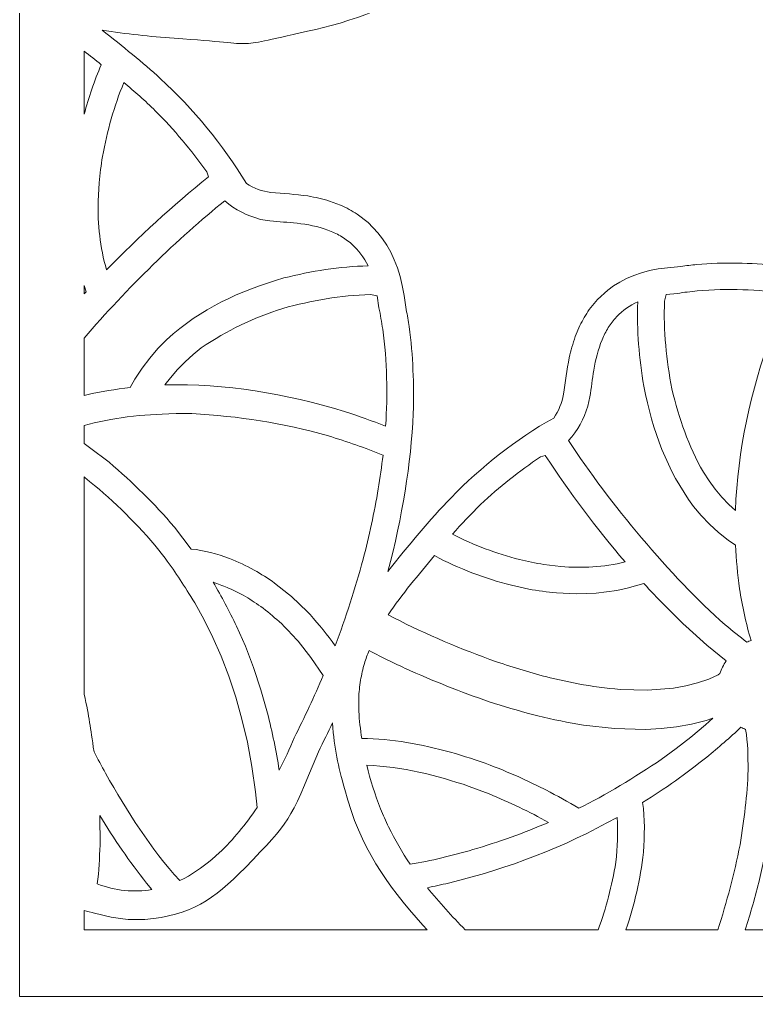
# Model space of a CAD drawing. Header units: centimetres. Extents: x -16.4 to -12.1, y -8.4 to 8.3.
# Drawn here: x -16.413 to -14.228, y -8.377 to -5.481 of the extents above; entities that cross this region are included whole.
import ezdxf

# ---------------------------------------------------------------- set-up
doc = ezdxf.new("R2010")
doc.units = ezdxf.units.CM
doc.header["$MEASUREMENT"] = 0
doc.layers.add('layer 1', color=7, linetype='Continuous')

msp = doc.modelspace()

# ---------------------------------------------------------------- linework, layer by layer
at = {"layer": 'layer 1', "color": 250, "lineweight": 9}
for points, knots in [([(-16.41271, 8.34777), (-16.41271, 8.34777), (-12.14613, 8.34777), (-12.14613, 8.34777), (-12.14613, 8.34777), (-12.14613, 8.34777), (-12.14613, -8.37721), (-12.14613, -8.37721), (-12.14613, -8.37721), (-12.14613, -8.37721), (-16.41271, -8.37721), (-16.41271, -8.37721), (-16.41271, -8.37721), (-16.41271, -8.37721), (-16.41271, 8.34777), (-16.41271, 8.34777)], [0, 0, 0, 0, 0.2, 0.2, 0.2, 0.2, 0.4, 0.4, 0.4, 0.4, 0.6, 0.6, 0.6, 0.6, 1, 1, 1, 1]), ([(-13.52708, -6.3965), (-13.59964, -6.29421), (-13.65363, -6.18681), (-13.69256, -6.03806), (-13.69256, -6.03806), (-13.7207, -5.9304), (-13.73554, -5.86928), (-13.73929, -5.72952), (-13.73929, -5.72952), (-13.73889, -5.70187), (-13.73741, -5.67528), (-13.73473, -5.64768), (-13.73473, -5.64768), (-13.73107, -5.62159), (-13.72651, -5.59647), (-13.7207, -5.57064), (-13.7207, -5.57064), (-13.71406, -5.54592), (-13.70674, -5.52223), (-13.6982, -5.498), (-13.6982, -5.498), (-13.68905, -5.47468), (-13.67925, -5.45214), (-13.66853, -5.42949), (-13.66853, -5.42949), (-13.65037, -5.39391), (-13.63076, -5.36035), (-13.60929, -5.32713), (-13.60929, -5.32713), (-13.60929, -5.32713), (-13.60637, -5.32105), (-13.60637, -5.32105), (-13.60637, -5.32105), (-13.60637, -5.32105), (-13.60571, -5.32167), (-13.60571, -5.32167), (-13.60571, -5.32167), (-13.60146, -5.31509), (-13.5971, -5.30859), (-13.59269, -5.30203), (-13.59269, -5.30203), (-13.56983, -5.26945), (-13.54451, -5.23503), (-13.51785, -5.20005), (-13.51785, -5.20005), (-13.53906, -5.20753), (-13.56051, -5.21425), (-13.58229, -5.22023), (-13.58229, -5.22023), (-13.60322, -5.22554), (-13.62409, -5.23003), (-13.64529, -5.23386), (-13.64529, -5.23386), (-13.66141, -5.2364), (-13.6774, -5.23852), (-13.69357, -5.24029), (-13.69357, -5.24029), (-13.83883, -5.25261), (-13.95484, -5.23362), (-14.10382, -5.14854), (-14.10382, -5.14854), (-14.10382, -5.14854), (-14.12658, -5.13466), (-14.12658, -5.13466), (-14.12658, -5.13466), (-14.26179, -5.04763), (-14.1986, -5.09623), (-14.3146, -4.97772), (-14.3146, -4.97772), (-14.35438, -4.93634), (-14.3923, -4.89333), (-14.42893, -4.84895), (-14.42893, -4.84895), (-14.49533, -4.76626), (-14.53995, -4.69853), (-14.56867, -4.58677), (-14.56867, -4.58677), (-14.57477, -4.56303), (-14.57959, -4.54376), (-14.58332, -4.52386), (-14.58332, -4.52386), (-14.59063, -4.5452), (-14.59824, -4.5664), (-14.60627, -4.58737), (-14.60627, -4.58737), (-14.60627, -4.58737), (-14.60671, -4.5973), (-14.60671, -4.5973), (-14.60671, -4.5973), (-14.60671, -4.5973), (-14.60998, -4.59703), (-14.60998, -4.59703), (-14.60998, -4.59703), (-14.64494, -4.68827), (-14.68473, -4.77538), (-14.72956, -4.85967), (-14.72956, -4.85967), (-14.75092, -4.8981), (-14.773, -4.93523), (-14.79639, -4.97179), (-14.79639, -4.97179), (-14.81454, -4.9989), (-14.83298, -5.0253), (-14.85208, -5.05135), (-14.85208, -5.05135), (-15.02752, -5.27988), (-15.19983, -5.41741), (-15.48898, -5.4993), (-15.48898, -5.4993), (-15.48898, -5.4993), (-15.53412, -5.51055), (-15.53412, -5.51055), (-15.53412, -5.51055), (-15.80748, -5.56969), (-15.67085, -5.5544), (-15.95432, -5.53671), (-15.95432, -5.53671), (-16.02585, -5.53148), (-16.09703, -5.5234), (-16.1681, -5.51305), (-16.1681, -5.51305), (-16.10737, -5.55954), (-16.04651, -5.6097), (-15.9953, -5.65616), (-15.9953, -5.65616), (-15.89744, -5.74665), (-15.80984, -5.85042), (-15.74001, -5.96693), (-15.74001, -5.96693), (-15.71739, -5.98207), (-15.69318, -5.99022), (-15.66738, -5.99352), (-15.66738, -5.99352), (-15.63073, -5.99713), (-15.59442, -5.99884), (-15.55767, -6.00427), (-15.55767, -6.00427), (-15.53596, -6.00808), (-15.51514, -6.01289), (-15.49376, -6.01921), (-15.49376, -6.01921), (-15.49376, -6.01921), (-15.46057, -6.03151), (-15.46057, -6.03151), (-15.46057, -6.03151), (-15.44323, -6.03957), (-15.42751, -6.0481), (-15.4111, -6.05838), (-15.4111, -6.05838), (-15.4111, -6.05838), (-15.37941, -6.08283), (-15.37941, -6.08283), (-15.37941, -6.08283), (-15.37941, -6.08283), (-15.34998, -6.11331), (-15.34998, -6.11331), (-15.34998, -6.11331), (-15.34998, -6.11331), (-15.3364, -6.1309), (-15.3364, -6.1309), (-15.3364, -6.1309), (-15.3364, -6.1309), (-15.32378, -6.15004), (-15.32378, -6.15004), (-15.32378, -6.15004), (-15.32378, -6.15004), (-15.31216, -6.17079), (-15.31216, -6.17079), (-15.31216, -6.17079), (-15.31216, -6.17079), (-15.30169, -6.19319), (-15.30169, -6.19319), (-15.30169, -6.19319), (-15.30169, -6.19319), (-15.29242, -6.21715), (-15.29242, -6.21715), (-15.29242, -6.21715), (-15.29242, -6.21715), (-15.28443, -6.24273), (-15.28443, -6.24273), (-15.28443, -6.24273), (-15.28443, -6.24273), (-15.27774, -6.26999), (-15.27774, -6.26999), (-15.27774, -6.26999), (-15.27774, -6.26999), (-15.27238, -6.29896), (-15.27238, -6.29896), (-15.27238, -6.29896), (-15.27238, -6.29896), (-15.26593, -6.34114), (-15.26593, -6.34114), (-15.26593, -6.34114), (-15.26289, -6.35794), (-15.26007, -6.37466), (-15.25752, -6.39153), (-15.25752, -6.39153), (-15.24569, -6.47783), (-15.24272, -6.56249), (-15.24543, -6.64857), (-15.24543, -6.64857), (-15.25196, -6.79832), (-15.27767, -6.95686), (-15.32052, -7.11743), (-15.32052, -7.11743), (-15.2624, -7.04236), (-15.19421, -6.96234), (-15.13311, -6.89866), (-15.13311, -6.89866), (-15.04302, -6.80657), (-14.9413, -6.72541), (-14.82884, -6.66265), (-14.82884, -6.66265), (-14.81342, -6.64103), (-14.80427, -6.61746), (-14.7996, -6.592), (-14.7996, -6.592), (-14.79397, -6.55579), (-14.79007, -6.51979), (-14.78275, -6.48359), (-14.78275, -6.48359), (-14.77782, -6.46221), (-14.77204, -6.44184), (-14.76486, -6.42091), (-14.76486, -6.42091), (-14.76486, -6.42091), (-14.75131, -6.38865), (-14.75131, -6.38865), (-14.75131, -6.38865), (-14.74278, -6.37189), (-14.73391, -6.35674), (-14.72335, -6.341), (-14.72335, -6.341), (-14.72335, -6.341), (-14.69864, -6.31093), (-14.69864, -6.31093), (-14.69864, -6.31093), (-14.69864, -6.31093), (-14.66853, -6.28339), (-14.66853, -6.28339), (-14.66853, -6.28339), (-14.66853, -6.28339), (-14.65137, -6.27091), (-14.65137, -6.27091), (-14.65137, -6.27091), (-14.65137, -6.27091), (-14.63281, -6.25943), (-14.63281, -6.25943), (-14.63281, -6.25943), (-14.63281, -6.25943), (-14.61279, -6.24911), (-14.61279, -6.24911), (-14.61279, -6.24911), (-14.61279, -6.24911), (-14.59141, -6.23993), (-14.59141, -6.23993), (-14.59141, -6.23993), (-14.59141, -6.23993), (-14.56863, -6.23213), (-14.56863, -6.23213), (-14.56863, -6.23213), (-14.56863, -6.23213), (-14.54436, -6.22562), (-14.54436, -6.22562), (-14.54436, -6.22562), (-14.54436, -6.22562), (-14.51868, -6.22052), (-14.51868, -6.22052), (-14.51868, -6.22052), (-14.51868, -6.22052), (-14.49152, -6.21683), (-14.49152, -6.21683), (-14.49152, -6.21683), (-14.49152, -6.21683), (-14.4519, -6.21282), (-14.4519, -6.21282), (-14.4519, -6.21282), (-14.43622, -6.21076), (-14.4205, -6.20891), (-14.40473, -6.20737), (-14.40473, -6.20737), (-14.32394, -6.20052), (-14.24524, -6.20237), (-14.16563, -6.20997), (-14.16563, -6.20997), (-13.9613, -6.2321), (-13.74188, -6.29681), (-13.52708, -6.3965)], [0, 0, 0, 0, 0.0136986, 0.0136986, 0.0136986, 0.0136986, 0.0273973, 0.0273973, 0.0273973, 0.0273973, 0.0410959, 0.0410959, 0.0410959, 0.0410959, 0.0547945, 0.0547945, 0.0547945, 0.0547945, 0.0684932, 0.0684932, 0.0684932, 0.0684932, 0.0821918, 0.0821918, 0.0821918, 0.0821918, 0.0958904, 0.0958904, 0.0958904, 0.0958904, 0.109589, 0.109589, 0.109589, 0.109589, 0.1232877, 0.1232877, 0.1232877, 0.1232877, 0.1369863, 0.1369863, 0.1369863, 0.1369863, 0.1506849, 0.1506849, 0.1506849, 0.1506849, 0.1643836, 0.1643836, 0.1643836, 0.1643836, 0.1780822, 0.1780822, 0.1780822, 0.1780822, 0.1917808, 0.1917808, 0.1917808, 0.1917808, 0.2054795, 0.2054795, 0.2054795, 0.2054795, 0.2191781, 0.2191781, 0.2191781, 0.2191781, 0.2328767, 0.2328767, 0.2328767, 0.2328767, 0.2465753, 0.2465753, 0.2465753, 0.2465753, 0.260274, 0.260274, 0.260274, 0.260274, 0.2739726, 0.2739726, 0.2739726, 0.2739726, 0.2876712, 0.2876712, 0.2876712, 0.2876712, 0.3013699, 0.3013699, 0.3013699, 0.3013699, 0.3150685, 0.3150685, 0.3150685, 0.3150685, 0.3287671, 0.3287671, 0.3287671, 0.3287671, 0.3424658, 0.3424658, 0.3424658, 0.3424658, 0.3561644, 0.3561644, 0.3561644, 0.3561644, 0.369863, 0.369863, 0.369863, 0.369863, 0.3835616, 0.3835616, 0.3835616, 0.3835616, 0.3972603, 0.3972603, 0.3972603, 0.3972603, 0.4109589, 0.4109589, 0.4109589, 0.4109589, 0.4246575, 0.4246575, 0.4246575, 0.4246575, 0.4383562, 0.4383562, 0.4383562, 0.4383562, 0.4520548, 0.4520548, 0.4520548, 0.4520548, 0.4657534, 0.4657534, 0.4657534, 0.4657534, 0.4794521, 0.4794521, 0.4794521, 0.4794521, 0.4931507, 0.4931507, 0.4931507, 0.4931507, 0.5068493, 0.5068493, 0.5068493, 0.5068493, 0.5205479, 0.5205479, 0.5205479, 0.5205479, 0.5342466, 0.5342466, 0.5342466, 0.5342466, 0.5479452, 0.5479452, 0.5479452, 0.5479452, 0.5616438, 0.5616438, 0.5616438, 0.5616438, 0.5753425, 0.5753425, 0.5753425, 0.5753425, 0.5890411, 0.5890411, 0.5890411, 0.5890411, 0.6027397, 0.6027397, 0.6027397, 0.6027397, 0.6164384, 0.6164384, 0.6164384, 0.6164384, 0.630137, 0.630137, 0.630137, 0.630137, 0.6438356, 0.6438356, 0.6438356, 0.6438356, 0.6575342, 0.6575342, 0.6575342, 0.6575342, 0.6712329, 0.6712329, 0.6712329, 0.6712329, 0.6849315, 0.6849315, 0.6849315, 0.6849315, 0.6986301, 0.6986301, 0.6986301, 0.6986301, 0.7123288, 0.7123288, 0.7123288, 0.7123288, 0.7260274, 0.7260274, 0.7260274, 0.7260274, 0.739726, 0.739726, 0.739726, 0.739726, 0.7534247, 0.7534247, 0.7534247, 0.7534247, 0.7671233, 0.7671233, 0.7671233, 0.7671233, 0.7808219, 0.7808219, 0.7808219, 0.7808219, 0.7945205, 0.7945205, 0.7945205, 0.7945205, 0.8082192, 0.8082192, 0.8082192, 0.8082192, 0.8219178, 0.8219178, 0.8219178, 0.8219178, 0.8356164, 0.8356164, 0.8356164, 0.8356164, 0.8493151, 0.8493151, 0.8493151, 0.8493151, 0.8630137, 0.8630137, 0.8630137, 0.8630137, 0.8767123, 0.8767123, 0.8767123, 0.8767123, 0.890411, 0.890411, 0.890411, 0.890411, 0.9041096, 0.9041096, 0.9041096, 0.9041096, 0.9178082, 0.9178082, 0.9178082, 0.9178082, 0.9315068, 0.9315068, 0.9315068, 0.9315068, 0.9452055, 0.9452055, 0.9452055, 0.9452055, 0.9589041, 0.9589041, 0.9589041, 0.9589041, 0.9726027, 0.9726027, 0.9726027, 0.9726027, 1, 1, 1, 1]), ([(-16.22117, -5.76211), (-16.22117, -5.76211), (-16.22117, -5.57509), (-16.22117, -5.57509), (-16.22117, -5.57509), (-16.20425, -5.5883), (-16.18741, -5.60166), (-16.17052, -5.61502), (-16.17052, -5.61502), (-16.19087, -5.66276), (-16.20756, -5.71177), (-16.22117, -5.76211)], [0, 0, 0, 0, 0.25, 0.25, 0.25, 0.25, 0.5, 0.5, 0.5, 0.5, 1, 1, 1, 1]), ([(-16.10355, -5.66808), (-16.13236, -5.73808), (-16.15257, -5.81123), (-16.16676, -5.88717), (-16.16676, -5.88717), (-16.1709, -5.91304), (-16.17429, -5.93868), (-16.177, -5.96494), (-16.177, -5.96494), (-16.177, -5.96494), (-16.18002, -6.01936), (-16.18002, -6.01936), (-16.18002, -6.01936), (-16.18034, -6.08756), (-16.17505, -6.15659), (-16.15448, -6.22325), (-16.15448, -6.22325), (-16.05914, -6.12483), (-15.95814, -6.03267), (-15.85233, -5.94726), (-15.85233, -5.94726), (-15.85233, -5.94726), (-15.85745, -5.93281), (-15.85745, -5.93281), (-15.85745, -5.93281), (-15.90415, -5.86819), (-15.95422, -5.80751), (-16.01006, -5.75175), (-16.01006, -5.75175), (-16.04017, -5.72221), (-16.07126, -5.69452), (-16.10355, -5.66808)], [0, 0, 0, 0, 0.1111111, 0.1111111, 0.1111111, 0.1111111, 0.2222222, 0.2222222, 0.2222222, 0.2222222, 0.3333333, 0.3333333, 0.3333333, 0.3333333, 0.4444444, 0.4444444, 0.4444444, 0.4444444, 0.5555556, 0.5555556, 0.5555556, 0.5555556, 0.6666667, 0.6666667, 0.6666667, 0.6666667, 0.7777778, 0.7777778, 0.7777778, 0.7777778, 1, 1, 1, 1]), ([(-16.22117, -6.59549), (-16.22117, -6.59549), (-16.22117, -6.426), (-16.22117, -6.426), (-16.22117, -6.426), (-16.0963, -6.27867), (-15.94153, -6.12934), (-15.80441, -6.01866), (-15.80441, -6.01866), (-15.77298, -6.04665), (-15.73642, -6.063), (-15.69793, -6.07354), (-15.69793, -6.07354), (-15.69793, -6.07354), (-15.67006, -6.07819), (-15.67006, -6.07819), (-15.67006, -6.07819), (-15.64341, -6.08081), (-15.61671, -6.08216), (-15.58995, -6.08495), (-15.58995, -6.08495), (-15.55842, -6.08881), (-15.52899, -6.09459), (-15.49827, -6.10516), (-15.49827, -6.10516), (-15.48543, -6.11028), (-15.47348, -6.11582), (-15.46108, -6.12249), (-15.46108, -6.12249), (-15.44913, -6.12998), (-15.43855, -6.13753), (-15.42745, -6.14674), (-15.42745, -6.14674), (-15.40783, -6.16559), (-15.39119, -6.18602), (-15.37927, -6.21139), (-15.37927, -6.21139), (-15.46423, -6.21331), (-15.54722, -6.22716), (-15.62873, -6.24728), (-15.62873, -6.24728), (-15.76164, -6.28611), (-15.87337, -6.33684), (-15.97696, -6.43039), (-15.97696, -6.43039), (-15.97696, -6.43039), (-16.00248, -6.45645), (-16.00248, -6.45645), (-16.00248, -6.45645), (-16.00248, -6.45645), (-16.02672, -6.48455), (-16.02672, -6.48455), (-16.02672, -6.48455), (-16.02672, -6.48455), (-16.04947, -6.51473), (-16.04947, -6.51473), (-16.04947, -6.51473), (-16.04947, -6.51473), (-16.07057, -6.54706), (-16.07057, -6.54706), (-16.07057, -6.54706), (-16.07057, -6.54706), (-16.08434, -6.57181), (-16.08434, -6.57181), (-16.08434, -6.57181), (-16.12796, -6.57667), (-16.17033, -6.58466), (-16.21317, -6.59345), (-16.21317, -6.59345), (-16.21317, -6.59345), (-16.22117, -6.59549), (-16.22117, -6.59549)], [0, 0, 0, 0, 0.0526316, 0.0526316, 0.0526316, 0.0526316, 0.1052632, 0.1052632, 0.1052632, 0.1052632, 0.1578947, 0.1578947, 0.1578947, 0.1578947, 0.2105263, 0.2105263, 0.2105263, 0.2105263, 0.2631579, 0.2631579, 0.2631579, 0.2631579, 0.3157895, 0.3157895, 0.3157895, 0.3157895, 0.3684211, 0.3684211, 0.3684211, 0.3684211, 0.4210526, 0.4210526, 0.4210526, 0.4210526, 0.4736842, 0.4736842, 0.4736842, 0.4736842, 0.5263158, 0.5263158, 0.5263158, 0.5263158, 0.5789474, 0.5789474, 0.5789474, 0.5789474, 0.6315789, 0.6315789, 0.6315789, 0.6315789, 0.6842105, 0.6842105, 0.6842105, 0.6842105, 0.7368421, 0.7368421, 0.7368421, 0.7368421, 0.7894737, 0.7894737, 0.7894737, 0.7894737, 0.8421053, 0.8421053, 0.8421053, 0.8421053, 0.8947368, 0.8947368, 0.8947368, 0.8947368, 1, 1, 1, 1]), ([(-16.22117, -6.2946), (-16.22117, -6.2946), (-16.22117, -6.2694), (-16.22117, -6.2694), (-16.22117, -6.2694), (-16.22117, -6.2694), (-16.21505, -6.2879), (-16.21505, -6.2879), (-16.21505, -6.2879), (-16.21505, -6.2879), (-16.22117, -6.2946), (-16.22117, -6.2946)], [0, 0, 0, 0, 0.25, 0.25, 0.25, 0.25, 0.5, 0.5, 0.5, 0.5, 1, 1, 1, 1]), ([(-14.29009, -6.93664), (-14.2838, -6.75923), (-14.24389, -6.58238), (-14.18339, -6.41186), (-14.18339, -6.41186), (-14.16842, -6.37185), (-14.15265, -6.3325), (-14.13529, -6.29332), (-14.13529, -6.29332), (-14.22377, -6.2816), (-14.31267, -6.2779), (-14.40306, -6.28555), (-14.40306, -6.28555), (-14.42283, -6.28752), (-14.44241, -6.29002), (-14.46211, -6.29294), (-14.46211, -6.29294), (-14.46211, -6.29294), (-14.49528, -6.29587), (-14.49528, -6.29587), (-14.49528, -6.29587), (-14.49528, -6.29587), (-14.50004, -6.31577), (-14.50004, -6.31577), (-14.50004, -6.31577), (-14.50384, -6.4038), (-14.49469, -6.49091), (-14.47845, -6.57594), (-14.47845, -6.57594), (-14.45692, -6.66732), (-14.42962, -6.74234), (-14.385, -6.8234), (-14.385, -6.8234), (-14.385, -6.8234), (-14.36827, -6.84888), (-14.36827, -6.84888), (-14.36827, -6.84888), (-14.36827, -6.84888), (-14.3501, -6.87343), (-14.3501, -6.87343), (-14.3501, -6.87343), (-14.3501, -6.87343), (-14.33037, -6.89696), (-14.33037, -6.89696), (-14.33037, -6.89696), (-14.33037, -6.89696), (-14.30907, -6.91924), (-14.30907, -6.91924), (-14.30907, -6.91924), (-14.30907, -6.91924), (-14.29009, -6.93664), (-14.29009, -6.93664)], [0, 0, 0, 0, 0.0714286, 0.0714286, 0.0714286, 0.0714286, 0.1428571, 0.1428571, 0.1428571, 0.1428571, 0.2142857, 0.2142857, 0.2142857, 0.2142857, 0.2857143, 0.2857143, 0.2857143, 0.2857143, 0.3571429, 0.3571429, 0.3571429, 0.3571429, 0.4285714, 0.4285714, 0.4285714, 0.4285714, 0.5, 0.5, 0.5, 0.5, 0.5714286, 0.5714286, 0.5714286, 0.5714286, 0.6428571, 0.6428571, 0.6428571, 0.6428571, 0.7142857, 0.7142857, 0.7142857, 0.7142857, 0.7857143, 0.7857143, 0.7857143, 0.7857143, 0.8571429, 0.8571429, 0.8571429, 0.8571429, 1, 1, 1, 1]), ([(-15.9815, -6.56447), (-15.80328, -6.55911), (-15.62356, -6.58991), (-15.44889, -6.64329), (-15.44889, -6.64329), (-15.40792, -6.65661), (-15.36746, -6.67087), (-15.3271, -6.68692), (-15.3271, -6.68692), (-15.32084, -6.59098), (-15.32256, -6.49518), (-15.33582, -6.39863), (-15.33582, -6.39863), (-15.33904, -6.37752), (-15.34268, -6.35667), (-15.34689, -6.33573), (-15.34689, -6.33573), (-15.34689, -6.33573), (-15.35182, -6.30026), (-15.35182, -6.30026), (-15.35182, -6.30026), (-15.35182, -6.30026), (-15.37204, -6.29652), (-15.37204, -6.29652), (-15.37204, -6.29652), (-15.46054, -6.29848), (-15.54725, -6.31415), (-15.63152, -6.33743), (-15.63152, -6.33743), (-15.72183, -6.36683), (-15.79533, -6.40129), (-15.87386, -6.45475), (-15.87386, -6.45475), (-15.87386, -6.45475), (-15.89834, -6.47446), (-15.89834, -6.47446), (-15.89834, -6.47446), (-15.89834, -6.47446), (-15.92183, -6.49564), (-15.92183, -6.49564), (-15.92183, -6.49564), (-15.92183, -6.49564), (-15.94418, -6.51848), (-15.94418, -6.51848), (-15.94418, -6.51848), (-15.94418, -6.51848), (-15.96524, -6.54289), (-15.96524, -6.54289), (-15.96524, -6.54289), (-15.96524, -6.54289), (-15.9815, -6.56447), (-15.9815, -6.56447)], [0, 0, 0, 0, 0.0714286, 0.0714286, 0.0714286, 0.0714286, 0.1428571, 0.1428571, 0.1428571, 0.1428571, 0.2142857, 0.2142857, 0.2142857, 0.2142857, 0.2857143, 0.2857143, 0.2857143, 0.2857143, 0.3571429, 0.3571429, 0.3571429, 0.3571429, 0.4285714, 0.4285714, 0.4285714, 0.4285714, 0.5, 0.5, 0.5, 0.5, 0.5714286, 0.5714286, 0.5714286, 0.5714286, 0.6428571, 0.6428571, 0.6428571, 0.6428571, 0.7142857, 0.7142857, 0.7142857, 0.7142857, 0.7857143, 0.7857143, 0.7857143, 0.7857143, 0.8571429, 0.8571429, 0.8571429, 0.8571429, 1, 1, 1, 1]), ([(-14.25568, -7.32723), (-14.25173, -7.32525), (-14.24773, -7.32348), (-14.24363, -7.32185), (-14.24363, -7.32185), (-14.25897, -7.27188), (-14.26881, -7.2203), (-14.27786, -7.16854), (-14.27786, -7.16854), (-14.28328, -7.12542), (-14.288, -7.08284), (-14.28975, -7.03923), (-14.28975, -7.03923), (-14.28975, -7.03923), (-14.31181, -7.02415), (-14.31181, -7.02415), (-14.31181, -7.02415), (-14.31181, -7.02415), (-14.3405, -7.00135), (-14.3405, -7.00135), (-14.3405, -7.00135), (-14.3405, -7.00135), (-14.36705, -6.97703), (-14.36705, -6.97703), (-14.36705, -6.97703), (-14.36705, -6.97703), (-14.39153, -6.95133), (-14.39153, -6.95133), (-14.39153, -6.95133), (-14.39153, -6.95133), (-14.41411, -6.92451), (-14.41411, -6.92451), (-14.41411, -6.92451), (-14.49433, -6.81622), (-14.53432, -6.70229), (-14.56192, -6.56801), (-14.56192, -6.56801), (-14.5754, -6.4859), (-14.58299, -6.40263), (-14.57944, -6.31809), (-14.57944, -6.31809), (-14.60369, -6.32849), (-14.62367, -6.34385), (-14.64242, -6.3623), (-14.64242, -6.3623), (-14.65162, -6.37279), (-14.65931, -6.38284), (-14.66705, -6.39433), (-14.66705, -6.39433), (-14.67398, -6.40627), (-14.67989, -6.41778), (-14.68543, -6.4303), (-14.68543, -6.4303), (-14.69716, -6.4602), (-14.7044, -6.48916), (-14.71, -6.52026), (-14.71, -6.52026), (-14.71421, -6.54665), (-14.71719, -6.57314), (-14.72127, -6.5995), (-14.72127, -6.5995), (-14.72127, -6.5995), (-14.72739, -6.62694), (-14.72739, -6.62694), (-14.72739, -6.62694), (-14.73954, -6.66459), (-14.75705, -6.69993), (-14.78495, -6.72956), (-14.78495, -6.72956), (-14.66332, -6.91419), (-14.48332, -7.13197), (-14.32051, -7.27507), (-14.32051, -7.27507), (-14.29913, -7.29287), (-14.27776, -7.31035), (-14.25568, -7.32723)], [0, 0, 0, 0, 0.05, 0.05, 0.05, 0.05, 0.1, 0.1, 0.1, 0.1, 0.15, 0.15, 0.15, 0.15, 0.2, 0.2, 0.2, 0.2, 0.25, 0.25, 0.25, 0.25, 0.3, 0.3, 0.3, 0.3, 0.35, 0.35, 0.35, 0.35, 0.4, 0.4, 0.4, 0.4, 0.45, 0.45, 0.45, 0.45, 0.5, 0.5, 0.5, 0.5, 0.55, 0.55, 0.55, 0.55, 0.6, 0.6, 0.6, 0.6, 0.65, 0.65, 0.65, 0.65, 0.7, 0.7, 0.7, 0.7, 0.75, 0.75, 0.75, 0.75, 0.8, 0.8, 0.8, 0.8, 0.85, 0.85, 0.85, 0.85, 0.9, 0.9, 0.9, 0.9, 1, 1, 1, 1]), ([(-16.22117, -6.73829), (-16.22117, -6.73829), (-16.22117, -6.68444), (-16.22117, -6.68444), (-16.22117, -6.68444), (-16.22117, -6.68444), (-16.19134, -6.67674), (-16.19134, -6.67674), (-16.19134, -6.67674), (-16.19134, -6.67674), (-16.14228, -6.66671), (-16.14228, -6.66671), (-16.14228, -6.66671), (-16.14228, -6.66671), (-16.0934, -6.65901), (-16.0934, -6.65901), (-16.0934, -6.65901), (-16.04262, -6.65335), (-16.00949, -6.6516), (-15.94869, -6.64881), (-15.94869, -6.64881), (-15.94869, -6.64881), (-15.90157, -6.64913), (-15.90157, -6.64913), (-15.90157, -6.64913), (-15.76286, -6.6573), (-15.63369, -6.67654), (-15.49694, -6.71547), (-15.49694, -6.71547), (-15.44216, -6.73216), (-15.38841, -6.75052), (-15.33497, -6.77261), (-15.33497, -6.77261), (-15.33497, -6.77261), (-15.3349, -6.77266), (-15.3349, -6.77266), (-15.3349, -6.77266), (-15.33921, -6.80607), (-15.34354, -6.83931), (-15.34887, -6.87248), (-15.34887, -6.87248), (-15.36094, -6.94315), (-15.37602, -7.01219), (-15.39391, -7.08097), (-15.39391, -7.08097), (-15.41749, -7.16844), (-15.4451, -7.25365), (-15.47688, -7.33751), (-15.47688, -7.33751), (-15.50002, -7.30485), (-15.52474, -7.27493), (-15.55123, -7.24529), (-15.55123, -7.24529), (-15.57199, -7.22384), (-15.59268, -7.20392), (-15.61486, -7.18432), (-15.61486, -7.18432), (-15.61486, -7.18432), (-15.65659, -7.15155), (-15.65659, -7.15155), (-15.65659, -7.15155), (-15.67642, -7.13783), (-15.69606, -7.12514), (-15.71672, -7.11307), (-15.71672, -7.11307), (-15.7409, -7.10012), (-15.76462, -7.08884), (-15.78973, -7.07875), (-15.78973, -7.07875), (-15.82755, -7.06501), (-15.86455, -7.05491), (-15.90365, -7.05084), (-15.90365, -7.05084), (-15.90365, -7.05084), (-15.95324, -6.98603), (-15.95324, -6.98603), (-15.95324, -6.98603), (-16.01396, -6.9147), (-16.0765, -6.85413), (-16.14681, -6.79364), (-16.14681, -6.79364), (-16.14681, -6.79364), (-16.20484, -6.74952), (-16.20484, -6.74952), (-16.20484, -6.74952), (-16.21028, -6.74575), (-16.21572, -6.742), (-16.22117, -6.73829)], [0, 0, 0, 0, 0.0434783, 0.0434783, 0.0434783, 0.0434783, 0.0869565, 0.0869565, 0.0869565, 0.0869565, 0.1304348, 0.1304348, 0.1304348, 0.1304348, 0.173913, 0.173913, 0.173913, 0.173913, 0.2173913, 0.2173913, 0.2173913, 0.2173913, 0.2608696, 0.2608696, 0.2608696, 0.2608696, 0.3043478, 0.3043478, 0.3043478, 0.3043478, 0.3478261, 0.3478261, 0.3478261, 0.3478261, 0.3913043, 0.3913043, 0.3913043, 0.3913043, 0.4347826, 0.4347826, 0.4347826, 0.4347826, 0.4782609, 0.4782609, 0.4782609, 0.4782609, 0.5217391, 0.5217391, 0.5217391, 0.5217391, 0.5652174, 0.5652174, 0.5652174, 0.5652174, 0.6086957, 0.6086957, 0.6086957, 0.6086957, 0.6521739, 0.6521739, 0.6521739, 0.6521739, 0.6956522, 0.6956522, 0.6956522, 0.6956522, 0.7391304, 0.7391304, 0.7391304, 0.7391304, 0.7826087, 0.7826087, 0.7826087, 0.7826087, 0.826087, 0.826087, 0.826087, 0.826087, 0.8695652, 0.8695652, 0.8695652, 0.8695652, 0.9130435, 0.9130435, 0.9130435, 0.9130435, 1, 1, 1, 1]), ([(-15.12891, -7.00692), (-15.06582, -7.03953), (-14.9993, -7.06379), (-14.92974, -7.08222), (-14.92974, -7.08222), (-14.90601, -7.0878), (-14.88245, -7.09261), (-14.85832, -7.09676), (-14.85832, -7.09676), (-14.85832, -7.09676), (-14.80804, -7.10288), (-14.80804, -7.10288), (-14.80804, -7.10288), (-14.74482, -7.10706), (-14.68047, -7.10577), (-14.61733, -7.08911), (-14.61733, -7.08911), (-14.70258, -6.98875), (-14.7817, -6.88317), (-14.8542, -6.77317), (-14.8542, -6.77317), (-14.8542, -6.77317), (-14.86791, -6.7774), (-14.86791, -6.7774), (-14.86791, -6.7774), (-14.93081, -6.8202), (-14.99017, -6.86649), (-15.04541, -6.91874), (-15.04541, -6.91874), (-15.07473, -6.94696), (-15.10236, -6.97633), (-15.12891, -7.00692)], [0, 0, 0, 0, 0.1111111, 0.1111111, 0.1111111, 0.1111111, 0.2222222, 0.2222222, 0.2222222, 0.2222222, 0.3333333, 0.3333333, 0.3333333, 0.3333333, 0.4444444, 0.4444444, 0.4444444, 0.4444444, 0.5555556, 0.5555556, 0.5555556, 0.5555556, 0.6666667, 0.6666667, 0.6666667, 0.6666667, 0.7777778, 0.7777778, 0.7777778, 0.7777778, 1, 1, 1, 1]), ([(-16.22117, -7.48095), (-16.22117, -7.48095), (-16.22117, -6.83723), (-16.22117, -6.83723), (-16.22117, -6.83723), (-16.22117, -6.83723), (-16.21908, -6.83877), (-16.21908, -6.83877), (-16.21908, -6.83877), (-16.14262, -6.90052), (-16.07586, -6.96362), (-16.01108, -7.03964), (-16.01108, -7.03964), (-16.01108, -7.03964), (-15.98065, -7.07829), (-15.98065, -7.07829), (-15.98065, -7.07829), (-15.94771, -7.1238), (-15.92547, -7.15861), (-15.89298, -7.21063), (-15.89298, -7.21063), (-15.89298, -7.21063), (-15.8657, -7.26039), (-15.8657, -7.26039), (-15.8657, -7.26039), (-15.8657, -7.26039), (-15.83971, -7.31309), (-15.83971, -7.31309), (-15.83971, -7.31309), (-15.83971, -7.31309), (-15.81528, -7.36879), (-15.81528, -7.36879), (-15.81528, -7.36879), (-15.81528, -7.36879), (-15.79255, -7.42763), (-15.79255, -7.42763), (-15.79255, -7.42763), (-15.79255, -7.42763), (-15.77181, -7.48959), (-15.77181, -7.48959), (-15.77181, -7.48959), (-15.77181, -7.48959), (-15.75331, -7.55484), (-15.75331, -7.55484), (-15.75331, -7.55484), (-15.75331, -7.55484), (-15.73712, -7.62336), (-15.73712, -7.62336), (-15.73712, -7.62336), (-15.73712, -7.62336), (-15.72361, -7.69531), (-15.72361, -7.69531), (-15.72361, -7.69531), (-15.72361, -7.69531), (-15.71298, -7.77072), (-15.71298, -7.77072), (-15.71298, -7.77072), (-15.71298, -7.77072), (-15.70848, -7.81744), (-15.70848, -7.81744), (-15.70848, -7.81744), (-15.7416, -7.86661), (-15.77854, -7.91138), (-15.82061, -7.95177), (-15.82061, -7.95177), (-15.82061, -7.95177), (-15.8411, -7.97011), (-15.8411, -7.97011), (-15.8411, -7.97011), (-15.87135, -7.99523), (-15.90247, -8.01671), (-15.93772, -8.03373), (-15.93772, -8.03373), (-16.02442, -7.93954), (-16.0941, -7.82791), (-16.15756, -7.71552), (-16.15756, -7.71552), (-16.1692, -7.69458), (-16.18067, -7.67361), (-16.19184, -7.65247), (-16.19184, -7.65247), (-16.20344, -7.57419), (-16.20524, -7.55353), (-16.22117, -7.48095)], [0, 0, 0, 0, 0.0454545, 0.0454545, 0.0454545, 0.0454545, 0.0909091, 0.0909091, 0.0909091, 0.0909091, 0.1363636, 0.1363636, 0.1363636, 0.1363636, 0.1818182, 0.1818182, 0.1818182, 0.1818182, 0.2272727, 0.2272727, 0.2272727, 0.2272727, 0.2727273, 0.2727273, 0.2727273, 0.2727273, 0.3181818, 0.3181818, 0.3181818, 0.3181818, 0.3636364, 0.3636364, 0.3636364, 0.3636364, 0.4090909, 0.4090909, 0.4090909, 0.4090909, 0.4545455, 0.4545455, 0.4545455, 0.4545455, 0.5, 0.5, 0.5, 0.5, 0.5454545, 0.5454545, 0.5454545, 0.5454545, 0.5909091, 0.5909091, 0.5909091, 0.5909091, 0.6363636, 0.6363636, 0.6363636, 0.6363636, 0.6818182, 0.6818182, 0.6818182, 0.6818182, 0.7272727, 0.7272727, 0.7272727, 0.7272727, 0.7727273, 0.7727273, 0.7727273, 0.7727273, 0.8181818, 0.8181818, 0.8181818, 0.8181818, 0.8636364, 0.8636364, 0.8636364, 0.8636364, 0.9090909, 0.9090909, 0.9090909, 0.9090909, 1, 1, 1, 1]), ([(-15.30284, -7.2547), (-15.20454, -7.30497), (-15.10339, -7.34767), (-14.99862, -7.38503), (-14.99862, -7.38503), (-14.94589, -7.40267), (-14.89331, -7.4185), (-14.83922, -7.43261), (-14.83922, -7.43261), (-14.83922, -7.43261), (-14.75606, -7.45074), (-14.75606, -7.45074), (-14.75606, -7.45074), (-14.71446, -7.45776), (-14.67362, -7.46323), (-14.63135, -7.46715), (-14.63135, -7.46715), (-14.63135, -7.46715), (-14.55068, -7.46925), (-14.55068, -7.46925), (-14.55068, -7.46925), (-14.55068, -7.46925), (-14.47387, -7.46295), (-14.47387, -7.46295), (-14.47387, -7.46295), (-14.47387, -7.46295), (-14.43741, -7.45646), (-14.43741, -7.45646), (-14.43741, -7.45646), (-14.43741, -7.45646), (-14.40249, -7.44762), (-14.40249, -7.44762), (-14.40249, -7.44762), (-14.40249, -7.44762), (-14.36921, -7.43629), (-14.36921, -7.43629), (-14.36921, -7.43629), (-14.36921, -7.43629), (-14.34135, -7.4241), (-14.34135, -7.4241), (-14.34135, -7.4241), (-14.34135, -7.4241), (-14.33579, -7.42011), (-14.33579, -7.42011), (-14.33579, -7.42011), (-14.33157, -7.40673), (-14.32544, -7.39403), (-14.31782, -7.38238), (-14.31782, -7.38238), (-14.31782, -7.38238), (-14.37497, -7.33599), (-14.37497, -7.33599), (-14.37497, -7.33599), (-14.37497, -7.33599), (-14.43723, -7.27997), (-14.43723, -7.27997), (-14.43723, -7.27997), (-14.47995, -7.23887), (-14.52163, -7.197), (-14.56124, -7.15298), (-14.56124, -7.15298), (-14.56124, -7.15298), (-14.61092, -7.16724), (-14.61092, -7.16724), (-14.61092, -7.16724), (-14.61092, -7.16724), (-14.64175, -7.17361), (-14.64175, -7.17361), (-14.64175, -7.17361), (-14.64175, -7.17361), (-14.70283, -7.18157), (-14.70283, -7.18157), (-14.70283, -7.18157), (-14.70283, -7.18157), (-14.76257, -7.18383), (-14.76257, -7.18383), (-14.76257, -7.18383), (-14.76257, -7.18383), (-14.82049, -7.18115), (-14.82049, -7.18115), (-14.82049, -7.18115), (-14.84841, -7.17826), (-14.87555, -7.17451), (-14.90301, -7.16977), (-14.90301, -7.16977), (-14.90301, -7.16977), (-14.95442, -7.15844), (-14.95442, -7.15844), (-14.95442, -7.15844), (-15.03435, -7.13729), (-15.11035, -7.10887), (-15.18234, -7.07044), (-15.18234, -7.07044), (-15.23031, -7.12754), (-15.2781, -7.1841), (-15.31976, -7.24575), (-15.31976, -7.24575), (-15.31976, -7.24575), (-15.30284, -7.2547), (-15.30284, -7.2547)], [0, 0, 0, 0, 0.0384615, 0.0384615, 0.0384615, 0.0384615, 0.0769231, 0.0769231, 0.0769231, 0.0769231, 0.1153846, 0.1153846, 0.1153846, 0.1153846, 0.1538462, 0.1538462, 0.1538462, 0.1538462, 0.1923077, 0.1923077, 0.1923077, 0.1923077, 0.2307692, 0.2307692, 0.2307692, 0.2307692, 0.2692308, 0.2692308, 0.2692308, 0.2692308, 0.3076923, 0.3076923, 0.3076923, 0.3076923, 0.3461538, 0.3461538, 0.3461538, 0.3461538, 0.3846154, 0.3846154, 0.3846154, 0.3846154, 0.4230769, 0.4230769, 0.4230769, 0.4230769, 0.4615385, 0.4615385, 0.4615385, 0.4615385, 0.5, 0.5, 0.5, 0.5, 0.5384615, 0.5384615, 0.5384615, 0.5384615, 0.5769231, 0.5769231, 0.5769231, 0.5769231, 0.6153846, 0.6153846, 0.6153846, 0.6153846, 0.6538462, 0.6538462, 0.6538462, 0.6538462, 0.6923077, 0.6923077, 0.6923077, 0.6923077, 0.7307692, 0.7307692, 0.7307692, 0.7307692, 0.7692308, 0.7692308, 0.7692308, 0.7692308, 0.8076923, 0.8076923, 0.8076923, 0.8076923, 0.8461538, 0.8461538, 0.8461538, 0.8461538, 0.8846154, 0.8846154, 0.8846154, 0.8846154, 0.9230769, 0.9230769, 0.9230769, 0.9230769, 1, 1, 1, 1]), ([(-15.83868, -7.1494), (-15.81308, -7.1916), (-15.79116, -7.23512), (-15.76927, -7.27946), (-15.76927, -7.27946), (-15.76927, -7.27946), (-15.74316, -7.33909), (-15.74316, -7.33909), (-15.74316, -7.33909), (-15.74316, -7.33909), (-15.71889, -7.40196), (-15.71889, -7.40196), (-15.71889, -7.40196), (-15.71889, -7.40196), (-15.69679, -7.46806), (-15.69679, -7.46806), (-15.69679, -7.46806), (-15.69679, -7.46806), (-15.67703, -7.53745), (-15.67703, -7.53745), (-15.67703, -7.53745), (-15.66383, -7.59356), (-15.65083, -7.64947), (-15.64278, -7.70639), (-15.64278, -7.70639), (-15.62664, -7.67492), (-15.61179, -7.64304), (-15.59811, -7.6101), (-15.59811, -7.6101), (-15.56761, -7.54962), (-15.53852, -7.48834), (-15.51212, -7.42537), (-15.51212, -7.42537), (-15.51212, -7.42537), (-15.54859, -7.37189), (-15.54859, -7.37189), (-15.54859, -7.37189), (-15.54859, -7.37189), (-15.58634, -7.32442), (-15.58634, -7.32442), (-15.58634, -7.32442), (-15.60471, -7.30394), (-15.62307, -7.28484), (-15.64274, -7.26598), (-15.64274, -7.26598), (-15.66067, -7.25014), (-15.67854, -7.23545), (-15.69752, -7.22114), (-15.69752, -7.22114), (-15.71459, -7.2093), (-15.73154, -7.19842), (-15.74935, -7.18799), (-15.74935, -7.18799), (-15.7651, -7.17954), (-15.7807, -7.17184), (-15.79687, -7.16463), (-15.79687, -7.16463), (-15.81082, -7.15905), (-15.82453, -7.15399), (-15.83868, -7.1494)], [0, 0, 0, 0, 0.0625, 0.0625, 0.0625, 0.0625, 0.125, 0.125, 0.125, 0.125, 0.1875, 0.1875, 0.1875, 0.1875, 0.25, 0.25, 0.25, 0.25, 0.3125, 0.3125, 0.3125, 0.3125, 0.375, 0.375, 0.375, 0.375, 0.4375, 0.4375, 0.4375, 0.4375, 0.5, 0.5, 0.5, 0.5, 0.5625, 0.5625, 0.5625, 0.5625, 0.625, 0.625, 0.625, 0.625, 0.6875, 0.6875, 0.6875, 0.6875, 0.75, 0.75, 0.75, 0.75, 0.8125, 0.8125, 0.8125, 0.8125, 0.875, 0.875, 0.875, 0.875, 1, 1, 1, 1]), ([(-14.35663, -7.55225), (-14.35663, -7.55225), (-14.37639, -7.55895), (-14.37639, -7.55895), (-14.37639, -7.55895), (-14.37639, -7.55895), (-14.42041, -7.57015), (-14.42041, -7.57015), (-14.42041, -7.57015), (-14.42041, -7.57015), (-14.46516, -7.57809), (-14.46516, -7.57809), (-14.46516, -7.57809), (-14.46516, -7.57809), (-14.51046, -7.58318), (-14.51046, -7.58318), (-14.51046, -7.58318), (-14.51046, -7.58318), (-14.55618, -7.58558), (-14.55618, -7.58558), (-14.55618, -7.58558), (-14.55618, -7.58558), (-14.64826, -7.58324), (-14.64826, -7.58324), (-14.64826, -7.58324), (-14.64826, -7.58324), (-14.74019, -7.57287), (-14.74019, -7.57287), (-14.74019, -7.57287), (-14.78593, -7.56512), (-14.83052, -7.55613), (-14.87543, -7.54567), (-14.87543, -7.54567), (-14.91878, -7.53431), (-14.96132, -7.5221), (-15.00392, -7.50879), (-15.00392, -7.50879), (-15.08919, -7.48018), (-15.17156, -7.44808), (-15.25323, -7.41176), (-15.25323, -7.41176), (-15.29478, -7.39264), (-15.33604, -7.37304), (-15.37636, -7.35173), (-15.37636, -7.35173), (-15.38136, -7.36417), (-15.3859, -7.37679), (-15.39008, -7.38989), (-15.39008, -7.38989), (-15.39471, -7.40665), (-15.39848, -7.423), (-15.40171, -7.44005), (-15.40171, -7.44005), (-15.40434, -7.45809), (-15.40609, -7.47552), (-15.40711, -7.4936), (-15.40711, -7.4936), (-15.40711, -7.4936), (-15.40685, -7.53171), (-15.40685, -7.53171), (-15.40685, -7.53171), (-15.40498, -7.55882), (-15.40211, -7.58558), (-15.39822, -7.61239), (-15.39822, -7.61239), (-15.30829, -7.61296), (-15.21992, -7.63045), (-15.13489, -7.65301), (-15.13489, -7.65301), (-15.09506, -7.66445), (-15.05635, -7.67716), (-15.01749, -7.69123), (-15.01749, -7.69123), (-14.98469, -7.70395), (-14.95253, -7.71736), (-14.92036, -7.73157), (-14.92036, -7.73157), (-14.92036, -7.73157), (-14.8518, -7.76483), (-14.8518, -7.76483), (-14.8518, -7.76483), (-14.81875, -7.78234), (-14.78628, -7.8003), (-14.75412, -7.81932), (-14.75412, -7.81932), (-14.67772, -7.7812), (-14.58597, -7.72643), (-14.50983, -7.67438), (-14.50983, -7.67438), (-14.50983, -7.67438), (-14.46604, -7.64245), (-14.46604, -7.64245), (-14.46604, -7.64245), (-14.46604, -7.64245), (-14.42242, -7.60845), (-14.42242, -7.60845), (-14.42242, -7.60845), (-14.42242, -7.60845), (-14.37913, -7.57238), (-14.37913, -7.57238), (-14.37913, -7.57238), (-14.37913, -7.57238), (-14.35663, -7.55225), (-14.35663, -7.55225)], [0, 0, 0, 0, 0.037037, 0.037037, 0.037037, 0.037037, 0.0740741, 0.0740741, 0.0740741, 0.0740741, 0.1111111, 0.1111111, 0.1111111, 0.1111111, 0.1481481, 0.1481481, 0.1481481, 0.1481481, 0.1851852, 0.1851852, 0.1851852, 0.1851852, 0.2222222, 0.2222222, 0.2222222, 0.2222222, 0.2592593, 0.2592593, 0.2592593, 0.2592593, 0.2962963, 0.2962963, 0.2962963, 0.2962963, 0.3333333, 0.3333333, 0.3333333, 0.3333333, 0.3703704, 0.3703704, 0.3703704, 0.3703704, 0.4074074, 0.4074074, 0.4074074, 0.4074074, 0.4444444, 0.4444444, 0.4444444, 0.4444444, 0.4814815, 0.4814815, 0.4814815, 0.4814815, 0.5185185, 0.5185185, 0.5185185, 0.5185185, 0.5555556, 0.5555556, 0.5555556, 0.5555556, 0.5925926, 0.5925926, 0.5925926, 0.5925926, 0.6296296, 0.6296296, 0.6296296, 0.6296296, 0.6666667, 0.6666667, 0.6666667, 0.6666667, 0.7037037, 0.7037037, 0.7037037, 0.7037037, 0.7407407, 0.7407407, 0.7407407, 0.7407407, 0.7777778, 0.7777778, 0.7777778, 0.7777778, 0.8148148, 0.8148148, 0.8148148, 0.8148148, 0.8518519, 0.8518519, 0.8518519, 0.8518519, 0.8888889, 0.8888889, 0.8888889, 0.8888889, 0.9259259, 0.9259259, 0.9259259, 0.9259259, 1, 1, 1, 1]), ([(-15.20375, -8.17965), (-15.20375, -8.17965), (-16.22117, -8.17965), (-16.22117, -8.17965), (-16.22117, -8.17965), (-16.22117, -8.17965), (-16.22117, -8.12195), (-16.22117, -8.12195), (-16.22117, -8.12195), (-16.20243, -8.12745), (-16.17712, -8.13372), (-16.14101, -8.14194), (-16.14101, -8.14194), (-16.14101, -8.14194), (-16.10685, -8.14734), (-16.10685, -8.14734), (-16.10685, -8.14734), (-16.08441, -8.14942), (-16.06311, -8.14998), (-16.04083, -8.14904), (-16.04083, -8.14904), (-15.90355, -8.13706), (-15.83859, -8.09082), (-15.744, -7.99589), (-15.744, -7.99589), (-15.60751, -7.85322), (-15.61568, -7.86667), (-15.52653, -7.6521), (-15.52653, -7.6521), (-15.51122, -7.62182), (-15.49745, -7.59341), (-15.48476, -7.56622), (-15.48476, -7.56622), (-15.47975, -7.64561), (-15.46804, -7.69147), (-15.44855, -7.76371), (-15.44855, -7.76371), (-15.40135, -7.9387), (-15.32706, -8.0416), (-15.21637, -8.16596), (-15.21637, -8.16596), (-15.21637, -8.16596), (-15.20375, -8.17965), (-15.20375, -8.17965)], [0, 0, 0, 0, 0.0833333, 0.0833333, 0.0833333, 0.0833333, 0.1666667, 0.1666667, 0.1666667, 0.1666667, 0.25, 0.25, 0.25, 0.25, 0.3333333, 0.3333333, 0.3333333, 0.3333333, 0.4166667, 0.4166667, 0.4166667, 0.4166667, 0.5, 0.5, 0.5, 0.5, 0.5833333, 0.5833333, 0.5833333, 0.5833333, 0.6666667, 0.6666667, 0.6666667, 0.6666667, 0.75, 0.75, 0.75, 0.75, 0.8333333, 0.8333333, 0.8333333, 0.8333333, 1, 1, 1, 1]), ([(-14.34216, -8.17965), (-14.34216, -8.17965), (-14.61457, -8.17965), (-14.61457, -8.17965), (-14.61457, -8.17965), (-14.58864, -8.10443), (-14.57255, -8.03098), (-14.56234, -7.9497), (-14.56234, -7.9497), (-14.55928, -7.9), (-14.55833, -7.85063), (-14.56501, -7.80187), (-14.56501, -7.80187), (-14.49859, -7.76188), (-14.43617, -7.71559), (-14.37497, -7.66791), (-14.37497, -7.66791), (-14.34028, -7.63897), (-14.30631, -7.60996), (-14.27347, -7.57915), (-14.27347, -7.57915), (-14.26911, -7.58147), (-14.2646, -7.58353), (-14.25995, -7.58534), (-14.25995, -7.58534), (-14.25992, -7.58558), (-14.25988, -7.5858), (-14.25985, -7.586), (-14.25985, -7.586), (-14.25275, -7.625), (-14.25279, -7.66582), (-14.25236, -7.70574), (-14.25236, -7.70574), (-14.2549, -7.7816), (-14.26413, -7.85196), (-14.27611, -7.92783), (-14.27611, -7.92783), (-14.29347, -8.01358), (-14.31568, -8.09684), (-14.34216, -8.17965)], [0, 0, 0, 0, 0.0909091, 0.0909091, 0.0909091, 0.0909091, 0.1818182, 0.1818182, 0.1818182, 0.1818182, 0.2727273, 0.2727273, 0.2727273, 0.2727273, 0.3636364, 0.3636364, 0.3636364, 0.3636364, 0.4545455, 0.4545455, 0.4545455, 0.4545455, 0.5454545, 0.5454545, 0.5454545, 0.5454545, 0.6363636, 0.6363636, 0.6363636, 0.6363636, 0.7272727, 0.7272727, 0.7272727, 0.7272727, 0.8181818, 0.8181818, 0.8181818, 0.8181818, 1, 1, 1, 1]), ([(-15.2546, -7.98525), (-15.19181, -7.97529), (-15.12986, -7.95944), (-15.0683, -7.94203), (-15.0683, -7.94203), (-14.99246, -7.91913), (-14.9172, -7.89326), (-14.8442, -7.86108), (-14.8442, -7.86108), (-14.9011, -7.82916), (-14.95973, -7.80167), (-15.02028, -7.77656), (-15.02028, -7.77656), (-15.02028, -7.77656), (-15.0794, -7.75437), (-15.0794, -7.75437), (-15.0794, -7.75437), (-15.17653, -7.72167), (-15.27818, -7.6958), (-15.38311, -7.69149), (-15.38311, -7.69149), (-15.37253, -7.73604), (-15.35872, -7.77862), (-15.34219, -7.82094), (-15.34219, -7.82094), (-15.33458, -7.83917), (-15.32664, -7.85702), (-15.31824, -7.87485), (-15.31824, -7.87485), (-15.29915, -7.91315), (-15.27827, -7.94971), (-15.2546, -7.98525)], [0, 0, 0, 0, 0.1111111, 0.1111111, 0.1111111, 0.1111111, 0.2222222, 0.2222222, 0.2222222, 0.2222222, 0.3333333, 0.3333333, 0.3333333, 0.3333333, 0.4444444, 0.4444444, 0.4444444, 0.4444444, 0.5555556, 0.5555556, 0.5555556, 0.5555556, 0.6666667, 0.6666667, 0.6666667, 0.6666667, 0.7777778, 0.7777778, 0.7777778, 0.7777778, 1, 1, 1, 1]), ([(-16.17505, -7.84057), (-16.17505, -7.84057), (-16.17406, -7.92832), (-16.17406, -7.92832), (-16.17406, -7.92832), (-16.17569, -7.96683), (-16.17689, -8.00583), (-16.1822, -8.04376), (-16.1822, -8.04376), (-16.12878, -8.06324), (-16.07387, -8.06972), (-16.01998, -8.06022), (-16.01998, -8.06022), (-16.01998, -8.06022), (-16.03599, -8.04104), (-16.03599, -8.04104), (-16.03599, -8.04104), (-16.0868, -7.97758), (-16.13267, -7.91052), (-16.17505, -7.84057)], [0, 0, 0, 0, 0.1666667, 0.1666667, 0.1666667, 0.1666667, 0.3333333, 0.3333333, 0.3333333, 0.3333333, 0.5, 0.5, 0.5, 0.5, 0.6666667, 0.6666667, 0.6666667, 0.6666667, 1, 1, 1, 1]), ([(-14.69708, -8.17965), (-14.69708, -8.17965), (-15.0913, -8.17965), (-15.0913, -8.17965), (-15.0913, -8.17965), (-15.13028, -8.13946), (-15.16832, -8.09837), (-15.2035, -8.05484), (-15.2035, -8.05484), (-15.18244, -8.05063), (-15.1615, -8.04592), (-15.14055, -8.04107), (-15.14055, -8.04107), (-14.96098, -7.99662), (-14.80001, -7.93614), (-14.64103, -7.8463), (-14.64103, -7.8463), (-14.63733, -7.89054), (-14.64005, -7.93466), (-14.6447, -7.97931), (-14.6447, -7.97931), (-14.65651, -8.04998), (-14.67291, -8.11437), (-14.69708, -8.17965)], [0, 0, 0, 0, 0.1428571, 0.1428571, 0.1428571, 0.1428571, 0.2857143, 0.2857143, 0.2857143, 0.2857143, 0.4285714, 0.4285714, 0.4285714, 0.4285714, 0.5714286, 0.5714286, 0.5714286, 0.5714286, 0.7142857, 0.7142857, 0.7142857, 0.7142857, 1, 1, 1, 1]), ([(-14.01197, -8.17965), (-14.01197, -8.17965), (-14.2607, -8.17965), (-14.2607, -8.17965), (-14.2607, -8.17965), (-14.24533, -8.13013), (-14.23096, -8.08057), (-14.21815, -8.03009), (-14.21815, -8.03009), (-14.21815, -8.03009), (-14.19803, -7.9367), (-14.19803, -7.9367), (-14.19803, -7.9367), (-14.19803, -7.9367), (-14.18369, -7.8463), (-14.18369, -7.8463), (-14.18369, -7.8463), (-14.18369, -7.8463), (-14.1548, -7.91395), (-14.1548, -7.91395), (-14.1548, -7.91395), (-14.1548, -7.91395), (-14.11679, -7.99121), (-14.11679, -7.99121), (-14.11679, -7.99121), (-14.09401, -8.03302), (-14.07049, -8.07392), (-14.04452, -8.11365), (-14.04452, -8.11365), (-14.03073, -8.13479), (-14.02197, -8.15649), (-14.01197, -8.17965)], [0, 0, 0, 0, 0.1111111, 0.1111111, 0.1111111, 0.1111111, 0.2222222, 0.2222222, 0.2222222, 0.2222222, 0.3333333, 0.3333333, 0.3333333, 0.3333333, 0.4444444, 0.4444444, 0.4444444, 0.4444444, 0.5555556, 0.5555556, 0.5555556, 0.5555556, 0.6666667, 0.6666667, 0.6666667, 0.6666667, 0.7777778, 0.7777778, 0.7777778, 0.7777778, 1, 1, 1, 1])]:
    msp.add_open_spline(points, degree=3, knots=knots, dxfattribs=at)

doc.saveas('drawing.dxf')
